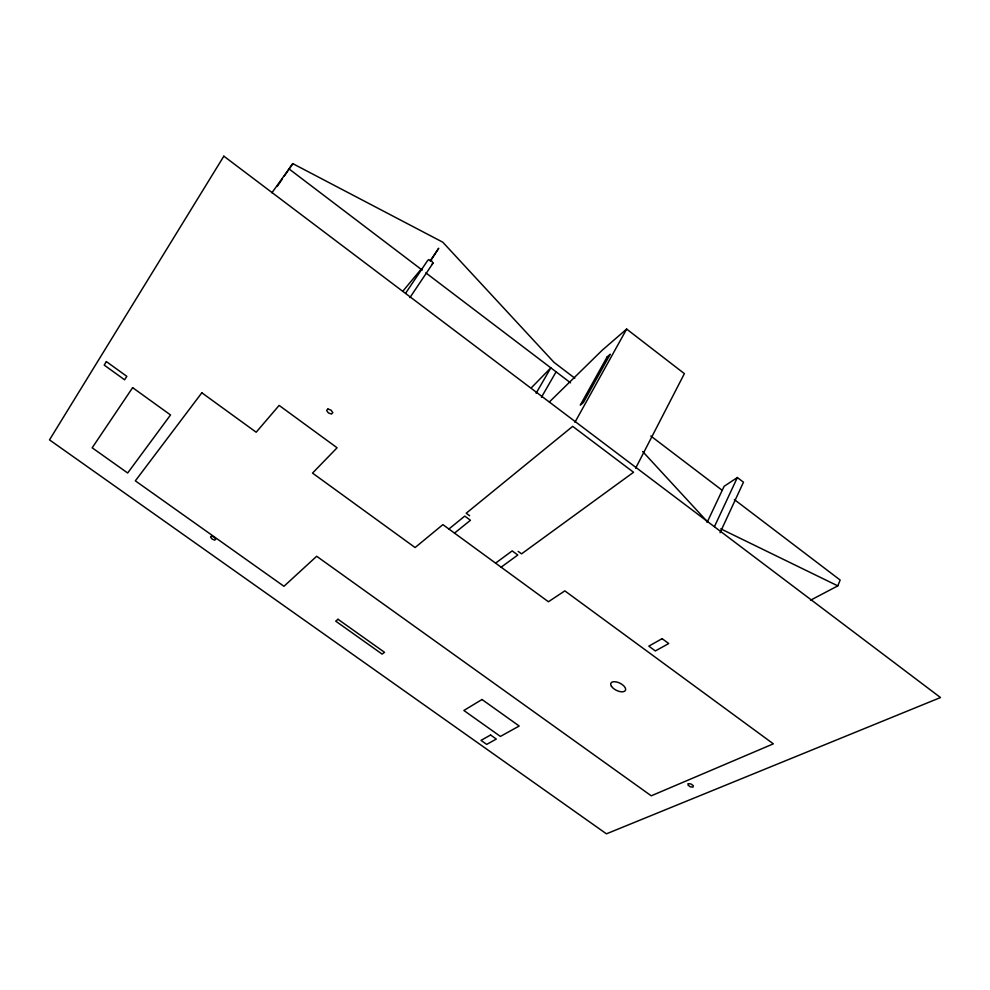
<?xml version="1.0" encoding="UTF-8"?>
<svg xmlns="http://www.w3.org/2000/svg" width="990" height="990" viewBox="0 0 990 990"><rect width="100%" height="100%" fill="white"/><g stroke="black" fill="none" stroke-linecap="round" stroke-linejoin="round"><path stroke-width="1.49" d="M810.612 600.175L837.8 585.87L840.151 580.041L734.357 499.566M720.077 532.707L743.478 482.204L737.364 477.539L724.123 486.3L707.095 522.435M714.471 526.581L737.364 477.539M635.667 468.159L684.387 373.638L626.645 329.076L602.279 350.163L549.351 401.989M574.942 422.297L626.645 329.076M541.443 397.25L556.095 371.844M536.11 393.216L550.836 367.847L531.519 387.61M430.415 261.113L438.719 248.243L430.204 260.89M409.922 297.606L433.051 263.105L431.479 260.605L428.534 259.665L427.185 261.199L405.69 293.089M277.237 186.454L282.422 178.844M284.142 176.307L292.78 163.635L442.778 242.191L554.016 362.365L574.794 378.18M271.941 192.753L292.78 163.635M402.72 291.332L421.505 268.76M431.69 264.639L433.051 263.105M448.903 529.019L464.768 516.099L470.448 520.27L454.497 533.115M495.582 563.137L512.177 550.886L517.795 555.019L501.126 567.183M720.782 528.846L837.8 585.87M469.631 515.74L466.216 513.228L572.69 426.356L633.55 472.267L521.557 553.856L518.166 551.38M650.814 436.008L722.069 490.211M288.795 168.746L422.173 270.084M425.849 272.881L570.562 382.833M642.659 451.502L707.343 521.668M688.285 783.696L688.038 785.157L690.414 786.864L693.025 787.112L693.285 785.652L690.909 783.944L688.285 783.696M607.179 356.846L580.313 405.096L583.382 402.546L610.261 354.21L607.179 356.846M223.851 156.173L49.5 439.882L606.437 833.827L940.5 697.542L223.851 156.173M106.376 361.598L104.198 365.087L124.592 379.789L126.844 376.361L106.376 361.598M132.635 387.659L92.181 447.802L127.673 472.997L170.528 414.959L132.635 387.659M201.836 392.795L135.345 480.831L283.957 586.29L316.676 556.269L651.247 795.812L773.338 743.837L564.845 590.882L548.423 601.747L442.889 524.626L415.107 547.544L312.518 473.096L337.095 447.777L279.131 405.417L256.175 432.222L201.836 392.795M211.489 536.073L210.548 537.1L212.194 539.117L214.793 540.107L215.733 539.092L214.088 537.063L211.489 536.073M327.9 409.019L326.601 410.442L328.408 412.941L331.514 414.043L332.813 412.632L331.007 410.12L327.9 409.019M338.011 619.282L335.709 621.151L382.103 654.093L384.528 652.311L338.011 619.282M482.006 699.509L463.864 710.474L500.42 736.424L519.193 726.016L482.006 699.509M490.582 735.001L481.016 740.371L486.696 744.393L496.312 739.06L490.582 735.001M662.112 638.661L648.809 646.136L655.355 650.95L668.733 643.537L662.112 638.661M611.498 686.367A8.106 3.985 26.2 0 0 624.43 691.342A8.106 3.985 26.2 0 0 618.589 682.593A8.106 3.985 26.2 0 0 611.498 686.367"/></g></svg>
